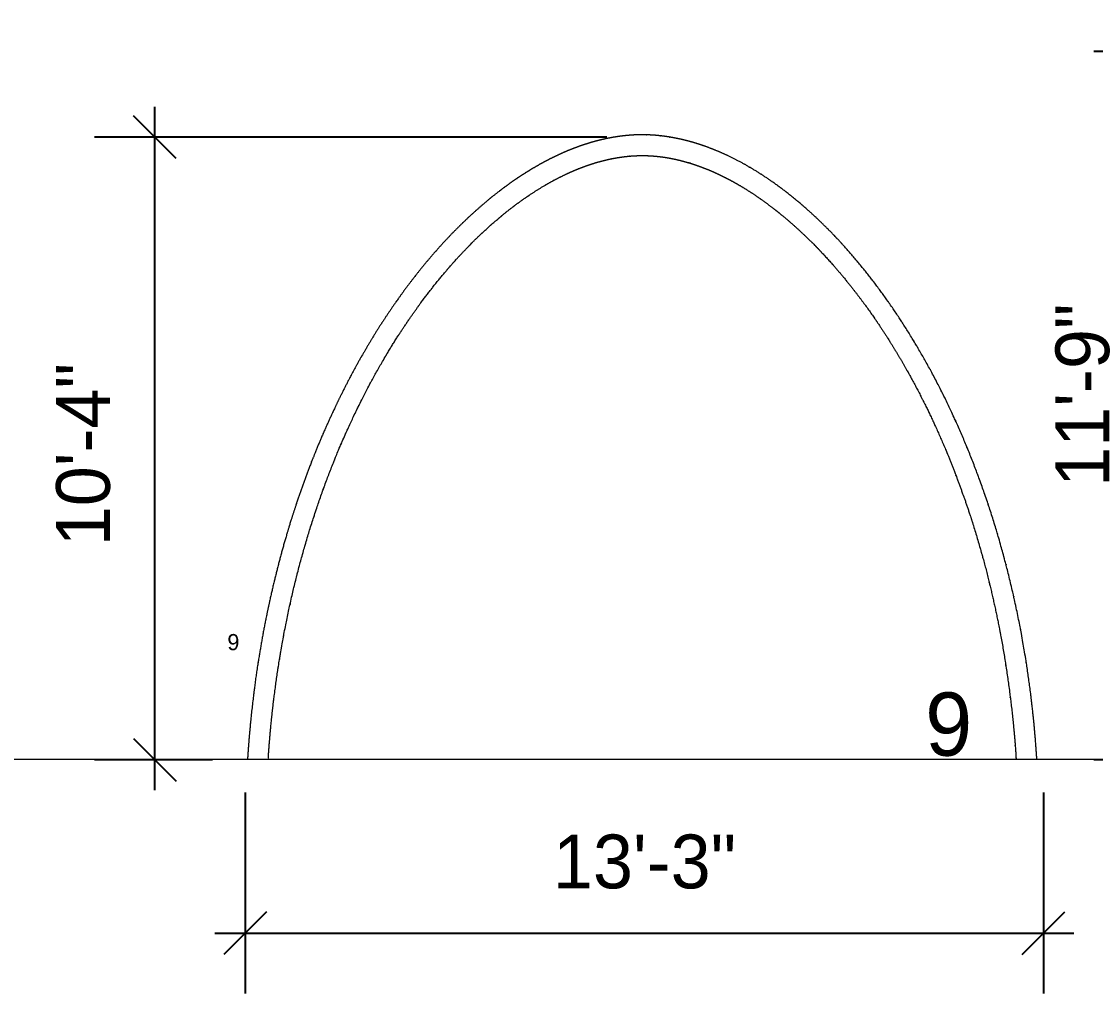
# Model space of a CAD drawing. Header units: inches. Extents: x -92.2 to -4.3, y -5886.5 to -5847.2.
# Drawn here: x -83.76 to -81.532, y -5867.929 to -5865.914 of the extents above; entities that cross this region are included whole.
import ezdxf

# ---------------------------------------------------------------- set-up
doc = ezdxf.new("R2010")
doc.units = ezdxf.units.IN
doc.header["$LTSCALE"] = 0.2
doc.header["$MEASUREMENT"] = 0
doc.header["$PDMODE"] = 1
doc.header["$PDSIZE"] = -2
doc.layers.get('0').update_dxf_attribs({"lineweight": 0})
doc.layers.add('Dimension', color=7, linetype='Continuous', lineweight=0)
doc.layers.add('NAILERS', color=7, linetype='Continuous', lineweight=0)
doc.styles.add('CityBlueprint', font='CityBlueprint')
doc.styles.add('Tw Cen MT', font='Tw Cen MT')
doc.dimstyles.new('Arch', dxfattribs={"dimtxt": 0.111581, "dimasz": 0.088379, "dimexe": 0.125, "dimexo": 0.0625, "dimgap": 0.0625, "dimtad": 1, "dimdec": 3, "dimzin": 15, "dimdsep": 46, "dimlunit": 4, "dimtxsty": 'CityBlueprint', "dimblk": 'VW_SLASH', "dimcen": 0, "dimdle": 0.0625, "dimazin": 0, "dimtfac": 1, "dimtdec": 3, "dimtix": 1, "dimtmove": 0, "dimatfit": 0, "dimldrblk": 'VW_FILLEDARROW', "dimfxl": 0, "dimfrac": 2, "dimtolj": 1, "dimtzin": 15, "dimarcsym": 0})

# ---------------------------------------------------------------- blocks, each defined once
blk = doc.blocks.new('block 99')
at = {"layer": 'NAILERS', "color": 3, "lineweight": 0}
blk.add_rational_spline([(-106.414, 40.092), (-106.586, 40.092), (-106.758, 40.092), (-106.759, 40.109), (-106.767, 40.235), (-106.776, 40.361), (-106.787, 40.486), (-106.793, 40.549), (-106.799, 40.611), (-106.823, 40.861), (-106.854, 41.11), (-106.855, 41.119), (-106.856, 41.127), (-106.889, 41.389), (-106.93, 41.649), (-106.93, 41.651), (-106.93, 41.652), (-106.97, 41.91), (-107.019, 42.167), (-107.025, 42.2), (-107.031, 42.232), (-107.068, 42.424), (-107.11, 42.614), (-107.152, 42.804), (-107.197, 42.993), (-107.201, 43.008), (-107.204, 43.022), (-107.256, 43.241), (-107.317, 43.457), (-107.331, 43.504), (-107.344, 43.55), (-107.412, 43.792), (-107.489, 44.032), (-107.498, 44.063), (-107.508, 44.093), (-107.565, 44.272), (-107.628, 44.448), (-107.628, 44.449), (-107.629, 44.45), (-107.691, 44.624), (-107.756, 44.797), (-107.756, 44.798), (-107.756, 44.798), (-107.821, 44.97), (-107.892, 45.14), (-107.904, 45.169), (-107.916, 45.198), (-107.963, 45.31), (-108.011, 45.421), (-108.06, 45.532), (-108.111, 45.642), (-108.123, 45.669), (-108.136, 45.696), (-108.211, 45.86), (-108.293, 46.02), (-108.313, 46.06), (-108.333, 46.101), (-108.426, 46.284), (-108.526, 46.464), (-108.541, 46.491), (-108.556, 46.517), (-108.626, 46.644), (-108.701, 46.769), (-108.776, 46.894), (-108.853, 47.018), (-108.86, 47.029), (-108.867, 47.041), (-108.958, 47.187), (-109.056, 47.33), (-109.084, 47.372), (-109.113, 47.414), (-109.193, 47.53), (-109.277, 47.644), (-109.361, 47.758), (-109.448, 47.87), (-109.449, 47.871), (-109.45, 47.873), (-109.536, 47.984), (-109.627, 48.092), (-109.628, 48.094), (-109.629, 48.095), (-109.717, 48.2), (-109.807, 48.303), (-109.808, 48.304), (-109.809, 48.305), (-109.898, 48.406), (-109.991, 48.504), (-110.007, 48.521), (-110.023, 48.538), (-110.084, 48.601), (-110.146, 48.663), (-110.147, 48.664), (-110.147, 48.664), (-110.208, 48.725), (-110.271, 48.785), (-110.271, 48.785), (-110.272, 48.786), (-110.334, 48.844), (-110.397, 48.902), (-110.397, 48.902), (-110.398, 48.903), (-110.459, 48.959), (-110.523, 49.013), (-110.523, 49.014), (-110.524, 49.014), (-110.586, 49.068), (-110.65, 49.12), (-110.65, 49.121), (-110.651, 49.121), (-110.713, 49.172), (-110.777, 49.222), (-110.778, 49.222), (-110.778, 49.223), (-110.841, 49.271), (-110.905, 49.318), (-110.906, 49.319), (-110.906, 49.319), (-110.969, 49.365), (-111.033, 49.41), (-111.034, 49.41), (-111.034, 49.41), (-111.097, 49.454), (-111.162, 49.495), (-111.162, 49.496), (-111.163, 49.496), (-111.226, 49.537), (-111.29, 49.576), (-111.291, 49.576), (-111.291, 49.577), (-111.354, 49.615), (-111.419, 49.651), (-111.419, 49.652), (-111.42, 49.652), (-111.483, 49.687), (-111.547, 49.721), (-111.548, 49.721), (-111.549, 49.721), (-111.612, 49.754), (-111.676, 49.785), (-111.676, 49.785), (-111.677, 49.785), (-111.74, 49.816), (-111.804, 49.843), (-111.805, 49.844), (-111.805, 49.844), (-111.868, 49.871), (-111.932, 49.896), (-111.933, 49.896), (-111.933, 49.896), (-111.996, 49.921), (-112.06, 49.943), (-112.06, 49.943), (-112.061, 49.943), (-112.123, 49.965), (-112.186, 49.984), (-112.187, 49.984), (-112.188, 49.984), (-112.25, 50.003), (-112.313, 50.019), (-112.313, 50.02), (-112.314, 50.02), (-112.376, 50.036), (-112.439, 50.049), (-112.439, 50.049), (-112.44, 50.049), (-112.501, 50.062), (-112.563, 50.072), (-112.564, 50.072), (-112.564, 50.072), (-112.626, 50.082), (-112.687, 50.089), (-112.688, 50.089), (-112.688, 50.089), (-112.749, 50.096), (-112.81, 50.1), (-112.811, 50.1), (-112.811, 50.1), (-112.872, 50.104), (-112.933, 50.105), (-112.994, 50.106), (-113.054, 50.103), (-113.054, 50.103), (-113.055, 50.103), (-113.116, 50.101), (-113.176, 50.095), (-113.177, 50.095), (-113.177, 50.095), (-113.239, 50.09), (-113.3, 50.081), (-113.3, 50.081), (-113.301, 50.081), (-113.363, 50.073), (-113.424, 50.061), (-113.425, 50.061), (-113.425, 50.061), (-113.488, 50.049), (-113.549, 50.035), (-113.55, 50.035), (-113.55, 50.035), (-113.613, 50.02), (-113.675, 50.003), (-113.676, 50.003), (-113.677, 50.003), (-113.74, 49.985), (-113.802, 49.965), (-113.803, 49.964), (-113.803, 49.964), (-113.867, 49.944), (-113.929, 49.921), (-113.93, 49.92), (-113.93, 49.92), (-113.994, 49.897), (-114.057, 49.871), (-114.058, 49.871), (-114.058, 49.87), (-114.122, 49.844), (-114.185, 49.815), (-114.186, 49.815), (-114.186, 49.815), (-114.25, 49.786), (-114.313, 49.754), (-114.314, 49.754), (-114.315, 49.754), (-114.379, 49.722), (-114.442, 49.687), (-114.443, 49.687), (-114.443, 49.687), (-114.507, 49.652), (-114.571, 49.615), (-114.571, 49.615), (-114.572, 49.614), (-114.636, 49.577), (-114.699, 49.537), (-114.7, 49.537), (-114.7, 49.536), (-114.765, 49.496), (-114.828, 49.454), (-114.828, 49.454), (-114.829, 49.453), (-114.893, 49.41), (-114.956, 49.365), (-114.957, 49.365), (-114.957, 49.365), (-115.021, 49.319), (-115.084, 49.272), (-115.085, 49.271), (-115.085, 49.271), (-115.149, 49.222), (-115.212, 49.172), (-115.212, 49.172), (-115.213, 49.172), (-115.277, 49.121), (-115.339, 49.068), (-115.34, 49.068), (-115.34, 49.067), (-115.404, 49.014), (-115.466, 48.959), (-115.466, 48.959), (-115.467, 48.958), (-115.53, 48.902), (-115.592, 48.845), (-115.608, 48.829), (-115.625, 48.814), (-115.72, 48.726), (-115.81, 48.633), (-115.811, 48.632), (-115.812, 48.631), (-115.904, 48.537), (-115.994, 48.441), (-115.995, 48.44), (-115.997, 48.438), (-116.09, 48.339), (-116.178, 48.236), (-116.194, 48.217), (-116.21, 48.198), (-116.331, 48.057), (-116.445, 47.912), (-116.453, 47.903), (-116.46, 47.893), (-116.567, 47.758), (-116.668, 47.618), (-116.679, 47.602), (-116.691, 47.586), (-116.769, 47.478), (-116.844, 47.368), (-116.919, 47.258), (-116.991, 47.147), (-117.002, 47.13), (-117.013, 47.113), (-117.107, 46.969), (-117.195, 46.82), (-117.21, 46.794), (-117.226, 46.768), (-117.344, 46.568), (-117.455, 46.363), (-117.456, 46.362), (-117.457, 46.361), (-117.569, 46.153), (-117.673, 45.941), (-117.674, 45.94), (-117.674, 45.938), (-117.78, 45.724), (-117.877, 45.506), (-117.878, 45.504), (-117.879, 45.503), (-117.977, 45.282), (-118.068, 45.057), (-118.069, 45.056), (-118.069, 45.054), (-118.161, 44.827), (-118.245, 44.597), (-118.246, 44.595), (-118.246, 44.594), (-118.331, 44.36), (-118.408, 44.124), (-118.408, 44.123), (-118.409, 44.122), (-118.486, 43.883), (-118.556, 43.642), (-118.557, 43.64), (-118.557, 43.639), (-118.628, 43.395), (-118.69, 43.149), (-118.69, 43.148), (-118.691, 43.147), (-118.754, 42.898), (-118.809, 42.647), (-118.809, 42.646), (-118.81, 42.645), (-118.865, 42.392), (-118.913, 42.137), (-118.913, 42.136), (-118.913, 42.135), (-118.961, 41.878), (-119.001, 41.619), (-119.002, 41.618), (-119.002, 41.617), (-119.042, 41.356), (-119.074, 41.094), (-119.076, 41.077), (-119.079, 41.061), (-119.107, 40.828), (-119.129, 40.594), (-119.134, 40.536), (-119.139, 40.478), (-119.15, 40.361), (-119.158, 40.244), (-119.161, 40.202), (-119.164, 40.16), (-119.166, 40.126), (-119.168, 40.092), (-119.34, 40.092), (-119.512, 40.092), (-119.51, 40.13), (-119.507, 40.167), (-119.504, 40.214), (-119.501, 40.26), (-119.492, 40.39), (-119.48, 40.52), (-119.474, 40.583), (-119.468, 40.647), (-119.444, 40.904), (-119.412, 41.16), (-119.405, 41.213), (-119.398, 41.266), (-119.372, 41.479), (-119.338, 41.691), (-119.337, 41.693), (-119.337, 41.695), (-119.304, 41.902), (-119.267, 42.109), (-119.231, 42.316), (-119.187, 42.522), (-119.173, 42.589), (-119.158, 42.657), (-119.116, 42.856), (-119.067, 43.054), (-119.067, 43.056), (-119.066, 43.058), (-119.019, 43.252), (-118.968, 43.445), (-118.916, 43.638), (-118.859, 43.83), (-118.84, 43.892), (-118.821, 43.955), (-118.765, 44.141), (-118.703, 44.324), (-118.703, 44.326), (-118.702, 44.328), (-118.641, 44.507), (-118.578, 44.686), (-118.514, 44.864), (-118.444, 45.04), (-118.421, 45.098), (-118.398, 45.155), (-118.331, 45.326), (-118.257, 45.493), (-118.256, 45.495), (-118.256, 45.497), (-118.184, 45.661), (-118.109, 45.824), (-118.109, 45.825), (-118.108, 45.826), (-118.035, 45.986), (-117.955, 46.144), (-117.954, 46.146), (-117.953, 46.148), (-117.876, 46.302), (-117.796, 46.455), (-117.795, 46.456), (-117.795, 46.457), (-117.715, 46.607), (-117.631, 46.755), (-117.63, 46.757), (-117.628, 46.759), (-117.546, 46.903), (-117.461, 47.045), (-117.46, 47.046), (-117.459, 47.047), (-117.375, 47.188), (-117.286, 47.325), (-117.285, 47.327), (-117.283, 47.328), (-117.196, 47.462), (-117.107, 47.594), (-117.106, 47.594), (-117.105, 47.595), (-117.017, 47.725), (-116.924, 47.851), (-116.922, 47.853), (-116.921, 47.855), (-116.83, 47.978), (-116.737, 48.098), (-116.736, 48.099), (-116.735, 48.1), (-116.643, 48.219), (-116.546, 48.334), (-116.529, 48.354), (-116.513, 48.374), (-116.449, 48.449), (-116.384, 48.522), (-116.384, 48.523), (-116.383, 48.523), (-116.32, 48.596), (-116.254, 48.667), (-116.254, 48.667), (-116.253, 48.668), (-116.189, 48.738), (-116.123, 48.806), (-116.122, 48.806), (-116.122, 48.807), (-116.057, 48.874), (-115.99, 48.94), (-115.99, 48.94), (-115.989, 48.941), (-115.924, 49.005), (-115.857, 49.068), (-115.856, 49.069), (-115.856, 49.069), (-115.79, 49.131), (-115.723, 49.191), (-115.722, 49.192), (-115.721, 49.192), (-115.655, 49.252), (-115.587, 49.309), (-115.587, 49.31), (-115.586, 49.31), (-115.52, 49.367), (-115.452, 49.422), (-115.451, 49.422), (-115.45, 49.423), (-115.383, 49.476), (-115.315, 49.528), (-115.315, 49.529), (-115.314, 49.529), (-115.247, 49.58), (-115.178, 49.63), (-115.178, 49.63), (-115.177, 49.631), (-115.11, 49.679), (-115.041, 49.725), (-115.04, 49.726), (-115.04, 49.726), (-114.972, 49.772), (-114.903, 49.815), (-114.903, 49.816), (-114.902, 49.816), (-114.834, 49.859), (-114.765, 49.9), (-114.765, 49.9), (-114.764, 49.9), (-114.696, 49.94), (-114.627, 49.978), (-114.627, 49.978), (-114.626, 49.979), (-114.558, 50.016), (-114.489, 50.051), (-114.489, 50.051), (-114.488, 50.051), (-114.42, 50.085), (-114.351, 50.117), (-114.351, 50.118), (-114.35, 50.118), (-114.282, 50.149), (-114.214, 50.178), (-114.213, 50.178), (-114.212, 50.179), (-114.145, 50.207), (-114.076, 50.233), (-114.075, 50.233), (-114.075, 50.233), (-114.007, 50.259), (-113.939, 50.282), (-113.938, 50.282), (-113.938, 50.282), (-113.87, 50.305), (-113.802, 50.324), (-113.802, 50.324), (-113.801, 50.325), (-113.734, 50.344), (-113.666, 50.361), (-113.665, 50.361), (-113.665, 50.361), (-113.598, 50.377), (-113.53, 50.391), (-113.53, 50.391), (-113.529, 50.391), (-113.463, 50.405), (-113.395, 50.415), (-113.395, 50.415), (-113.395, 50.415), (-113.328, 50.425), (-113.261, 50.433), (-113.261, 50.433), (-113.261, 50.433), (-113.195, 50.44), (-113.128, 50.444), (-113.124, 50.444), (-113.12, 50.445), (-113.062, 50.448), (-113.004, 50.449), (-112.947, 50.45), (-112.889, 50.448), (-112.889, 50.448), (-112.889, 50.448), (-112.831, 50.447), (-112.773, 50.442), (-112.769, 50.442), (-112.764, 50.442), (-112.698, 50.437), (-112.632, 50.429), (-112.632, 50.429), (-112.631, 50.429), (-112.564, 50.421), (-112.498, 50.41), (-112.497, 50.41), (-112.497, 50.41), (-112.43, 50.398), (-112.363, 50.384), (-112.362, 50.384), (-112.362, 50.384), (-112.294, 50.37), (-112.227, 50.352), (-112.227, 50.352), (-112.226, 50.352), (-112.158, 50.335), (-112.091, 50.315), (-112.09, 50.314), (-112.09, 50.314), (-112.021, 50.294), (-111.954, 50.27), (-111.953, 50.27), (-111.953, 50.27), (-111.884, 50.246), (-111.817, 50.22), (-111.816, 50.22), (-111.816, 50.22), (-111.747, 50.193), (-111.679, 50.164), (-111.679, 50.164), (-111.678, 50.163), (-111.609, 50.134), (-111.541, 50.102), (-111.541, 50.101), (-111.54, 50.101), (-111.471, 50.069), (-111.403, 50.034), (-111.403, 50.033), (-111.402, 50.033), (-111.333, 49.997), (-111.265, 49.96), (-111.265, 49.959), (-111.264, 49.959), (-111.195, 49.92), (-111.127, 49.88), (-111.127, 49.879), (-111.126, 49.879), (-111.057, 49.838), (-110.99, 49.794), (-110.989, 49.794), (-110.988, 49.793), (-110.919, 49.749), (-110.852, 49.703), (-110.851, 49.702), (-110.851, 49.702), (-110.782, 49.655), (-110.715, 49.606), (-110.714, 49.605), (-110.714, 49.605), (-110.645, 49.555), (-110.578, 49.503), (-110.577, 49.503), (-110.577, 49.502), (-110.508, 49.449), (-110.442, 49.395), (-110.441, 49.394), (-110.44, 49.394), (-110.372, 49.338), (-110.306, 49.281), (-110.288, 49.266), (-110.27, 49.25), (-110.168, 49.162), (-110.07, 49.069), (-110.069, 49.068), (-110.068, 49.068), (-109.969, 48.973), (-109.872, 48.876), (-109.87, 48.874), (-109.868, 48.873), (-109.768, 48.772), (-109.672, 48.668), (-109.655, 48.648), (-109.638, 48.629), (-109.507, 48.486), (-109.383, 48.337), (-109.381, 48.335), (-109.379, 48.333), (-109.251, 48.179), (-109.13, 48.021), (-109.128, 48.018), (-109.126, 48.016), (-109.001, 47.853), (-108.883, 47.684), (-108.881, 47.682), (-108.879, 47.68), (-108.758, 47.506), (-108.643, 47.328), (-108.641, 47.326), (-108.64, 47.323), (-108.522, 47.141), (-108.411, 46.953), (-108.409, 46.951), (-108.408, 46.948), (-108.294, 46.756), (-108.187, 46.56), (-108.186, 46.557), (-108.184, 46.555), (-108.075, 46.353), (-107.973, 46.148), (-107.972, 46.146), (-107.97, 46.143), (-107.866, 45.933), (-107.769, 45.719), (-107.768, 45.716), (-107.766, 45.713), (-107.667, 45.494), (-107.575, 45.272), (-107.574, 45.269), (-107.573, 45.267), (-107.479, 45.039), (-107.394, 44.808), (-107.393, 44.805), (-107.392, 44.803), (-107.304, 44.567), (-107.224, 44.328), (-107.223, 44.325), (-107.222, 44.323), (-107.141, 44.078), (-107.068, 43.832), (-107.067, 43.829), (-107.066, 43.826), (-106.992, 43.574), (-106.926, 43.32), (-106.925, 43.317), (-106.924, 43.314), (-106.857, 43.055), (-106.798, 42.793), (-106.797, 42.79), (-106.797, 42.787), (-106.737, 42.52), (-106.685, 42.251), (-106.685, 42.248), (-106.684, 42.245), (-106.632, 41.971), (-106.589, 41.695), (-106.589, 41.692), (-106.588, 41.689), (-106.544, 41.408), (-106.51, 41.125), (-106.505, 41.087), (-106.501, 41.05), (-106.474, 40.831), (-106.454, 40.61), (-106.451, 40.574), (-106.448, 40.538), (-106.435, 40.39), (-106.424, 40.242), (-106.419, 40.167), (-106.414, 40.092)], [1, 1, 1, 1, 1, 0.999909636138, 1, 1, 1, 0.999880949279, 1, 1, 1, 0.999879325667, 1, 1, 1, 0.999877048983, 1, 1, 1, 0.999873814888, 1, 0.999968086739, 1, 1, 1, 0.999793011672, 1, 1, 1, 0.999861108312, 1, 1, 1, 0.999854521648, 1, 1, 1, 0.999962839743, 1, 1, 1, 0.999844106077, 1, 1, 1, 0.999959275667, 1, 0.999958595571, 1, 1, 1, 0.999825415951, 1, 1, 1, 0.999812820236, 1, 1, 1, 0.999887882842, 1, 0.999948583778, 1, 1, 1, 0.999780321204, 1, 1, 1, 0.999827483878, 1, 0.999950426476, 1, 1, 1, 0.999787092934, 1, 1, 1, 0.999944135211, 1, 1, 1, 0.999757152605, 1, 1, 1, 0.999934298161, 1, 1, 1, 0.999931276628, 1, 1, 1, 0.99992729235, 1, 1, 1, 0.999922858505, 1, 1, 1, 0.999917923995, 1, 1, 1, 0.99991243227, 1, 1, 1, 0.999906321135, 1, 1, 1, 0.99989952275, 1, 1, 1, 0.999891963901, 1, 1, 1, 0.999883566674, 1, 1, 1, 0.999874249673, 1, 1, 1, 0.999863929995, 1, 1, 1, 0.999852526185, 1, 1, 1, 0.999839962431, 1, 1, 1, 0.999826174283, 1, 1, 1, 0.999811116152, 1, 1, 1, 0.999794770769, 1, 1, 1, 0.999777160615, 1, 1, 1, 0.999758361075, 1, 1, 1, 0.999738514633, 1, 1, 1, 0.999717845468, 1, 1, 1, 0.999697002019, 1, 1, 1, 0.999672635071, 1, 0.999663887371, 1, 1, 1, 0.999686081145, 1, 1, 1, 0.999707362122, 1, 1, 1, 0.999728299635, 1, 1, 1, 0.999748565456, 1, 1, 1, 0.999767891346, 1, 1, 1, 0.999786095241, 1, 1, 1, 0.999803069184, 1, 1, 1, 0.99981876515, 1, 1, 1, 0.999833181321, 1, 1, 1, 0.999846349756, 1, 1, 1, 0.999858325957, 1, 1, 1, 0.999869180396, 1, 1, 1, 0.999878991933, 1, 1, 1, 0.999887842883, 1, 1, 1, 0.999895815461, 1, 1, 1, 0.999902989338, 1, 1, 1, 0.999909440062, 1, 1, 1, 0.999915238123, 1, 1, 1, 0.999920448486, 1, 1, 1, 0.99992370404, 1, 1, 1, 0.999726398963, 1, 1, 1, 0.999936183928, 1, 1, 1, 0.999763592318, 1, 1, 1, 0.999783798246, 1, 1, 1, 0.99980014942, 1, 1, 1, 0.999889597311, 1, 0.999944057129, 1, 1, 1, 0.999789076941, 1, 1, 1, 0.999804060875, 1, 1, 1, 0.999816970889, 1, 1, 1, 0.999828307636, 1, 1, 1, 0.999838207215, 1, 1, 1, 0.999846801281, 1, 1, 1, 0.999854212051, 1, 1, 1, 0.999860550757, 1, 1, 1, 0.999865916877, 1, 1, 1, 0.999870398916, 1, 1, 1, 0.99987407222, 1, 1, 1, 0.999877010073, 1, 1, 1, 0.999879245101, 1, 1, 1, 0.999880934078, 1, 1, 1, 0.99993357247, 1, 1, 1, 0.999998167085, 1, 1, 1, 0.999997921591, 1, 1, 1, 0.999923926276, 1, 1, 1, 0.999864133255, 1, 1, 1, 0.999863286847, 1, 1, 1, 0.99996584266, 1, 0.999862343428, 1, 1, 1, 0.999860767088, 1, 1, 1, 0.999965111101, 1, 0.999858665016, 1, 1, 1, 0.999855934913, 1, 1, 1, 0.999963725269, 1, 0.999851923964, 1, 1, 1, 0.99984738077, 1, 1, 1, 0.999961309988, 1, 1, 1, 0.999839853363, 1, 1, 1, 0.999959114262, 1, 1, 1, 0.999829532623, 1, 1, 1, 0.999956214788, 1, 1, 1, 0.999815786875, 1, 1, 1, 0.999952369345, 1, 1, 1, 0.999797337276, 1, 1, 1, 0.999947181003, 1, 1, 1, 0.999773069613, 1, 1, 1, 0.999939313742, 1, 1, 1, 0.999937000312, 1, 1, 1, 0.999933939646, 1, 1, 1, 0.999930572652, 1, 1, 1, 0.999926867795, 1, 1, 1, 0.999922790448, 1, 1, 1, 0.999918302753, 1, 1, 1, 0.999913363563, 1, 1, 1, 0.999907928472, 1, 1, 1, 0.999901949999, 1, 1, 1, 0.999895377975, 1, 1, 1, 0.999888160206, 1, 1, 1, 0.999880243499, 1, 1, 1, 0.999871575149, 1, 1, 1, 0.99986210501, 1, 1, 1, 0.999851788278, 1, 1, 1, 0.999840589091, 1, 1, 1, 0.999828485073, 1, 1, 1, 0.99981547285, 1, 1, 1, 0.999801574527, 1, 1, 1, 0.999786844957, 1, 1, 1, 0.999771379443, 1, 1, 1, 0.999755321318, 1, 1, 1, 0.999738869182, 1, 1, 1, 0.999722343994, 1, 1, 1, 0.999704808363, 1, 0.999827418629, 1, 1, 1, 0.999709551116, 1, 1, 1, 0.999726464064, 1, 1, 1, 0.999742986738, 1, 1, 1, 0.999759381071, 1, 1, 1, 0.99977531104, 1, 1, 1, 0.999790608711, 1, 1, 1, 0.999805140973, 1, 1, 1, 0.999818823952, 1, 1, 1, 0.999831611783, 1, 1, 1, 0.99984348955, 1, 1, 1, 0.999854466082, 1, 1, 1, 0.99986456772, 1, 1, 1, 0.999873833045, 1, 1, 1, 0.999882308576, 1, 1, 1, 0.999890045387, 1, 1, 1, 0.999897096521, 1, 1, 1, 0.999903515072, 1, 1, 1, 0.999909352834, 1, 1, 1, 0.999912989488, 1, 1, 1, 0.999688433118, 1, 1, 1, 0.99992742304, 1, 1, 1, 0.999732133512, 1, 1, 1, 0.999756689594, 1, 1, 1, 0.99977646097, 1, 1, 1, 0.999792830899, 1, 1, 1, 0.999806394309, 1, 1, 1, 0.999817633954, 1, 1, 1, 0.999826941909, 1, 1, 1, 0.999834637559, 1, 1, 1, 0.999840982329, 1, 1, 1, 0.999846191563, 1, 1, 1, 0.999850444064, 1, 1, 1, 0.999853889638, 1, 1, 1, 0.999856655264, 1, 1, 1, 0.999858849278, 1, 1, 1, 0.999860567468, 1, 1, 1, 0.99986188682, 1, 1, 1, 0.999862904196, 1, 1, 1, 0.999863594718, 1, 1, 1, 0.999864428243, 1, 1, 1, 0.999966218707, 1, 0.999991603707, 1], degree=2, knots=[0, 0, 0, 1, 1, 2, 2, 3, 3, 4, 4, 5, 5, 6, 6, 7, 7, 8, 8, 9, 9, 10, 10, 11, 11, 12, 12, 13, 13, 14, 14, 15, 15, 16, 16, 17, 17, 18, 18, 19, 19, 20, 20, 21, 21, 22, 22, 23, 23, 24, 24, 25, 25, 26, 26, 27, 27, 28, 28, 29, 29, 30, 30, 31, 31, 32, 32, 33, 33, 34, 34, 35, 35, 36, 36, 37, 37, 38, 38, 39, 39, 40, 40, 41, 41, 42, 42, 43, 43, 44, 44, 45, 45, 46, 46, 47, 47, 48, 48, 49, 49, 50, 50, 51, 51, 52, 52, 53, 53, 54, 54, 55, 55, 56, 56, 57, 57, 58, 58, 59, 59, 60, 60, 61, 61, 62, 62, 63, 63, 64, 64, 65, 65, 66, 66, 67, 67, 68, 68, 69, 69, 70, 70, 71, 71, 72, 72, 73, 73, 74, 74, 75, 75, 76, 76, 77, 77, 78, 78, 79, 79, 80, 80, 81, 81, 82, 82, 83, 83, 84, 84, 85, 85, 86, 86, 87, 87, 88, 88, 89, 89, 90, 90, 91, 91, 92, 92, 93, 93, 94, 94, 95, 95, 96, 96, 97, 97, 98, 98, 99, 99, 100, 100, 101, 101, 102, 102, 103, 103, 104, 104, 105, 105, 106, 106, 107, 107, 108, 108, 109, 109, 110, 110, 111, 111, 112, 112, 113, 113, 114, 114, 115, 115, 116, 116, 117, 117, 118, 118, 119, 119, 120, 120, 121, 121, 122, 122, 123, 123, 124, 124, 125, 125, 126, 126, 127, 127, 128, 128, 129, 129, 130, 130, 131, 131, 132, 132, 133, 133, 134, 134, 135, 135, 136, 136, 137, 137, 138, 138, 139, 139, 140, 140, 141, 141, 142, 142, 143, 143, 144, 144, 145, 145, 146, 146, 147, 147, 148, 148, 149, 149, 150, 150, 151, 151, 152, 152, 153, 153, 154, 154, 155, 155, 156, 156, 157, 157, 158, 158, 159, 159, 160, 160, 161, 161, 162, 162, 163, 163, 164, 164, 165, 165, 166, 166, 167, 167, 168, 168, 169, 169, 170, 170, 171, 171, 172, 172, 173, 173, 174, 174, 175, 175, 176, 176, 177, 177, 178, 178, 179, 179, 180, 180, 181, 181, 182, 182, 183, 183, 184, 184, 185, 185, 186, 186, 187, 187, 188, 188, 189, 189, 190, 190, 191, 191, 192, 192, 193, 193, 194, 194, 195, 195, 196, 196, 197, 197, 198, 198, 199, 199, 200, 200, 201, 201, 202, 202, 203, 203, 204, 204, 205, 205, 206, 206, 207, 207, 208, 208, 209, 209, 210, 210, 211, 211, 212, 212, 213, 213, 214, 214, 215, 215, 216, 216, 217, 217, 218, 218, 219, 219, 220, 220, 221, 221, 222, 222, 223, 223, 224, 224, 225, 225, 226, 226, 227, 227, 228, 228, 229, 229, 230, 230, 231, 231, 232, 232, 233, 233, 234, 234, 235, 235, 236, 236, 237, 237, 238, 238, 239, 239, 240, 240, 241, 241, 242, 242, 243, 243, 244, 244, 245, 245, 246, 246, 247, 247, 248, 248, 249, 249, 250, 250, 251, 251, 252, 252, 253, 253, 254, 254, 255, 255, 256, 256, 257, 257, 258, 258, 259, 259, 260, 260, 261, 261, 262, 262, 263, 263, 264, 264, 265, 265, 266, 266, 267, 267, 268, 268, 269, 269, 270, 270, 271, 271, 272, 272, 273, 273, 274, 274, 275, 275, 276, 276, 277, 277, 278, 278, 279, 279, 280, 280, 281, 281, 282, 282, 283, 283, 284, 284, 285, 285, 286, 286, 287, 287, 288, 288, 289, 289, 290, 290, 291, 291, 292, 292, 293, 293, 294, 294, 295, 295, 296, 296, 297, 297, 298, 298, 299, 299, 300, 300, 301, 301, 302, 302, 303, 303, 304, 304, 305, 305, 306, 306, 307, 307, 308, 308, 309, 309, 310, 310, 311, 311, 312, 312, 313, 313, 314, 314, 315, 315, 316, 316, 317, 317, 318, 318, 319, 319, 320, 320, 321, 321, 322, 322, 323, 323, 324, 324, 325, 325, 326, 326, 327, 327, 328, 328, 329, 329, 330, 330, 331, 331, 332, 332, 333, 333, 334, 334, 335, 335, 336, 336, 337, 337, 338, 338, 339, 339, 340, 340, 341, 341, 342, 342, 343, 343, 344, 344, 345, 345, 346, 346, 347, 347, 348, 348, 349, 349, 350, 350, 351, 351, 352, 352, 353, 353, 354, 354, 354], dxfattribs=at)
at = {"layer": 'NAILERS', "color": 250, "insert": (-108.267, 40.134), "char_height": 1.36111, "attachment_point": 7, "line_spacing_factor": 0.451678}
blk.add_mtext('{\\fMyriad Pro|b0|i0|c0|p0;\\H0.7708x;\\l9}', dxfattribs=at)
blk = doc.blocks.new('*D94')
at = {"layer": 'Defpoints', "color": 0, "lineweight": 0}
for p in [(-83.296, -5867.4502), (-81.6397, -5867.4502), (-83.296, -5867.8044)]:
    blk.add_point(p, dxfattribs=at)
at = {"layer": 'Dimension', "color": 0, "linetype": 'Continuous', "lineweight": -2}
for p, q in [((-83.296, -5867.5127), (-83.296, -5867.9294)), ((-81.6397, -5867.5127), (-81.6397, -5867.9294)), ((-83.3585, -5867.8044), (-83.296, -5867.8044)), ((-83.296, -5867.8044), (-81.6397, -5867.8044)), ((-81.6397, -5867.8044), (-81.5772, -5867.8044))]:
    blk.add_line(p, q, dxfattribs=at)
at = {"layer": 'Dimension', "color": 7, "linetype": 'Continuous', "lineweight": -2}
for p, q in [((-83.2518, -5867.7602), (-83.3402, -5867.8486)), ((-81.6839, -5867.8486), (-81.5955, -5867.7602))]:
    blk.add_line(p, q, dxfattribs=at)
at = {"color": 0, "linetype": 'Continuous', "lineweight": -2}
blk.add_wipeout([(-82.6574, -5867.7419), (-82.2783, -5867.7419), (-82.2783, -5867.5641), (-82.6574, -5867.5641)], dxfattribs=at).dxf.layer = 'Dimension'
at = {"layer": 'Dimension', "color": 0, "insert": (-82.6574, -5867.5998), "char_height": 0.11158, "attachment_point": 1, "line_spacing_factor": 0.959794, "style": 'CityBlueprint'}
blk.add_mtext('13\'-3"', dxfattribs=at)
blk = doc.blocks.new('VW_FILLEDARROW')
at = {"color": 0, "lineweight": -2}
blk.add_solid([(0, 0), (-0.015, -0.004), (-0.015, 0.004)], dxfattribs=at)
blk = doc.blocks.new('VW_SLASH')
at = {"color": 0, "linetype": 'ByBlock', "lineweight": -2}
blk.add_line((0, 0), (-1, 0), dxfattribs=at)
at = {"color": 7, "linetype": 'ByBlock', "lineweight": -2}
blk.add_line((-0.005, -0.005), (0.005, 0.005), dxfattribs=at)
blk = doc.blocks.new('*D95')
at = {"layer": 'Defpoints', "color": 0, "lineweight": 0}
for p in [(-82.4835, -5866.1534), (-83.4835, -5867.445), (-83.3012, -5867.445)]:
    blk.add_point(p, dxfattribs=at)
at = {"layer": 'Dimension', "color": 0, "linetype": 'Continuous', "lineweight": -2}
for p, q in [((-83.4835, -5866.1534), (-83.4835, -5866.0909)), ((-82.546, -5866.1534), (-83.6085, -5866.1534)), ((-83.4835, -5867.445), (-83.4835, -5866.1534)), ((-83.3637, -5867.445), (-83.6085, -5867.445)), ((-83.4835, -5867.5075), (-83.4835, -5867.445))]:
    blk.add_line(p, q, dxfattribs=at)
at = {"layer": 'Dimension', "color": 7, "linetype": 'Continuous', "lineweight": -2}
for p, q in [((-83.4393, -5866.1976), (-83.5277, -5866.1092)), ((-83.5277, -5867.4008), (-83.4393, -5867.4892))]:
    blk.add_line(p, q, dxfattribs=at)
at = {"color": 0, "linetype": 'Continuous', "lineweight": -2}
blk.add_wipeout([(-83.546, -5867.002), (-83.546, -5866.5964), (-83.7238, -5866.5964), (-83.7238, -5867.002)], dxfattribs=at).dxf.layer = 'Dimension'
at = {"layer": 'Dimension', "color": 0, "insert": (-83.6881, -5867.002), "char_height": 0.11158, "attachment_point": 1, "rotation": 90, "line_spacing_factor": 0.959794, "style": 'CityBlueprint'}
blk.add_mtext('10\'-4"', dxfattribs=at)
blk = doc.blocks.new('*D97')
at = {"layer": 'Defpoints', "color": 0, "lineweight": 0}
for p in [(-81.4106, -5865.9763), (-80.3012, -5865.9763), (-81.2335, -5867.445)]:
    blk.add_point(p, dxfattribs=at)
at = {"layer": 'Dimension', "color": 0, "linetype": 'Continuous', "lineweight": -2}
for p, q in [((-81.4106, -5865.9138), (-81.4106, -5865.9763)), ((-80.3637, -5865.9763), (-81.5356, -5865.9763)), ((-81.4106, -5865.9763), (-81.4106, -5867.445)), ((-81.296, -5867.445), (-81.5356, -5867.445)), ((-81.4106, -5867.445), (-81.4106, -5867.5075))]:
    blk.add_line(p, q, dxfattribs=at)
at = {"layer": 'Dimension', "color": 7, "linetype": 'Continuous', "lineweight": -2}
for p, q in [((-81.3664, -5866.0205), (-81.4548, -5865.9321)), ((-81.4548, -5867.4008), (-81.3664, -5867.4892))]:
    blk.add_line(p, q, dxfattribs=at)
at = {"color": 0, "linetype": 'Continuous', "lineweight": -2}
blk.add_wipeout([(-81.4731, -5866.8787), (-81.4731, -5866.5426), (-81.6508, -5866.5426), (-81.6508, -5866.8787)], dxfattribs=at).dxf.layer = 'Dimension'
at = {"layer": 'Dimension', "color": 0, "insert": (-81.6152, -5866.8787), "char_height": 0.11158, "attachment_point": 1, "rotation": 90, "line_spacing_factor": 0.959794, "style": 'CityBlueprint'}
blk.add_mtext('11\'-9"', dxfattribs=at)

msp = doc.modelspace()

# ---------------------------------------------------------------- linework, layer by layer
at = {"color": 5, "linetype": 'Continuous', "lineweight": 0}
msp.add_line((-90.880539, -5867.443352), (-66.083664, -5867.443352), dxfattribs=at)

# ---------------------------------------------------------------- block references
at = {"layer": 'NAILERS', "color": 17, "xscale": 0.125, "yscale": 0.125, "zscale": 0.125}
msp.add_blockref('block 99', (-68.351966, -5872.454908), dxfattribs=at)

# ---------------------------------------------------------------- next in the draw order: dimensions: what is measured, and where the dimension line sits
at = {"layer": 'Dimension', "color": 250, "linetype": 'Continuous', "lineweight": 0}
dim = msp.add_linear_dim(base=(-83.295985, -5867.804413), p1=(-81.639735, -5867.450247), p2=(-83.295985, -5867.450247), dimstyle='Arch', override={"dimgap": 0.0625, "dimlfac": 96, "dimpost": '<>', "dimtxsty": 'CityBlueprint', "dimtmove": 2}, dxfattribs=at)
dim.commit()
dim.dimension.update_dxf_attribs({"geometry": '*D94', "text_midpoint": (-82.46786, -5867.804413)})

# ---------------------------------------------------------------- next in the draw order: dimensions: what is measured, and where the dimension line sits
for base, p1, p2, picture, middle in [((-81.410569, -5865.976288), (-81.233485, -5867.445038), (-80.301194, -5865.976288), '*D97', (-81.410569, -5866.710663)), ((-83.483485, -5867.445038), (-82.483485, -5866.153372), (-83.301194, -5867.445038), '*D95', (-83.483485, -5866.799205))]:
    dim = msp.add_linear_dim(base=base, p1=p1, p2=p2, angle=90, dimstyle='Arch', override={"dimgap": 0.0625, "dimlfac": 96, "dimpost": '<>', "dimtxsty": 'CityBlueprint', "dimtmove": 2}, dxfattribs=at)
    dim.commit()
    dim.dimension.update_dxf_attribs({"geometry": picture, "text_midpoint": middle})

# ---------------------------------------------------------------- next in the draw order: texts
at = {"layer": 'NAILERS', "color": 250, "insert": (-83.332794, -5867.183998), "char_height": 0.033546, "width": 0.03034777, "attachment_point": 1, "line_spacing_factor": 1.06639, "style": 'Tw Cen MT'}
msp.add_mtext('9', dxfattribs=at)

doc.saveas('drawing.dxf')
